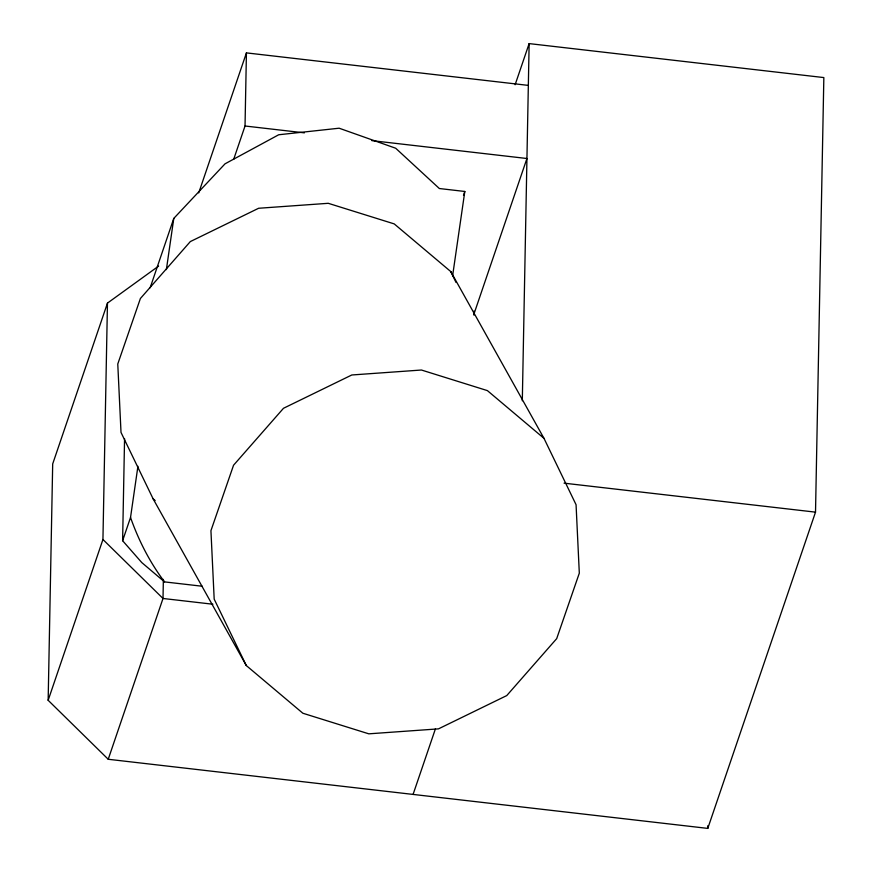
<?xml version="1.0" encoding="UTF-8"?>
<svg xmlns="http://www.w3.org/2000/svg" width="872" height="872" viewBox="0 0 872 872"><rect width="100%" height="100%" fill="white"/><g stroke="black" fill="none" stroke-linecap="round" stroke-linejoin="round"><path stroke-width="1.31" d="M515.123 84.737L529.14 43.6L823.844 77.575L815.516 512.147L707.781 828.4L108.226 759.272L48.156 700.292L52.691 463.915L107.463 303.107L158.639 266.08M48.156 700.292L102.94 539.485L107.463 303.107M202.282 586.246L164.557 581.897L141.787 562.582L122.614 540.705L124.565 438.649M163.369 579.411L163.01 598.475L108.226 759.272M233.652 159.413L245.032 126.004L246.427 52.887L528.345 85.391M473.965 315.184L474.041 311.097M522.306 400.771L529.14 43.6M707.781 828.4L707.835 825.686M122.614 540.705L130.528 517.478L137.929 466.28M166.378 269.601L173.779 218.414L225.031 163.827L278.724 134.757L339.132 128.206L395.692 148.24L439.346 188.526L464.809 191.469L452.557 276.173M150.158 287.749L173.779 218.414M198.729 192.908L246.427 52.887M463.49 195.317L464.809 191.469M473.987 313.953L526.939 158.508L371.821 140.632M413.077 794.425L435.433 728.818M245.032 126.004L304.383 132.849M564.075 483.164L815.516 512.147M212.921 604.231L163.01 598.475L102.94 539.485M450.802 271.606L394.22 223.897L328.264 203.307L258.624 208.266L190.325 241.577L140.392 298.507L117.775 363.984L121.012 432.425L153.112 498.828L246.286 665.543L302.867 713.242L368.812 733.832L438.463 728.872L506.763 695.573L556.696 638.631L579.313 573.166L576.065 504.714L543.975 438.322L450.802 271.606L456.056 282.474M543.975 438.322L487.394 390.612L421.438 370.022L351.798 374.982L283.498 408.281L233.554 465.223L210.937 530.688L214.185 599.14L246.286 665.543M153.112 498.828L155.172 500.561M164.557 581.897C149.842 562.407 138.648 540.477 130.528 517.478"/></g></svg>
